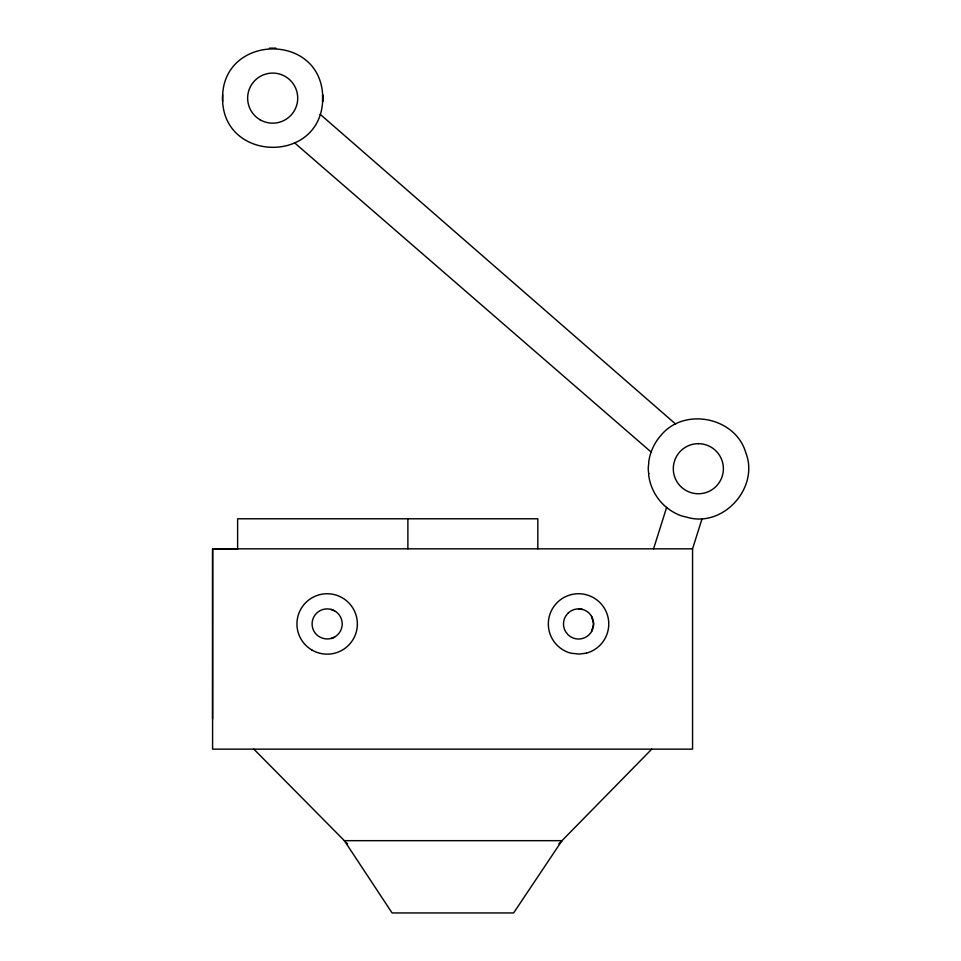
<?xml version="1.0" encoding="UTF-8"?>
<svg xmlns="http://www.w3.org/2000/svg" width="961" height="961" viewBox="0 0 961 961"><rect width="100%" height="100%" fill="white"/><g stroke="black" fill="none" stroke-linecap="round" stroke-linejoin="round"><path stroke-width="1.44" d="M212.585 719.092L212.609 548.827L692.557 548.827L702.095 518.628M222.7 94.851C218.652 162.529 322.367 165.917 322.752 98.13C322.379 30.356 218.664 33.719 222.7 101.398M653.564 548.827L666.622 507.432M591.592 631.485L593.61 623.953L591.592 616.421M558.821 843.89L651.762 749.148M331.052 638.5A15.064 15.064 0 0 0 341.311 618.8A15.064 15.064 0 0 0 320.794 610.295A15.064 15.064 0 0 0 314.103 631.485C318.091 638.488 327.725 641.071 334.692 636.999M235.241 548.851L237.619 548.839L235.241 548.851L237.619 548.839L237.619 518.784L537.824 518.784L537.824 548.827M269.404 48.158L275.951 48.158M237.619 548.851L212.609 548.827L212.585 749.148L692.557 749.148L692.557 548.827M578.546 608.878L582.45 609.394M331.052 609.394L334.692 610.896M294.823 143.045L651.138 452.042M675.655 424.077L320.097 114.227M253.872 749.148L347.474 843.818M407.884 518.784L407.884 548.827M648.747 473.593L648.687 475.239A50.08 50.08 0 0 0 665.324 506.363L667.859 508.441A50.08 50.08 0 0 0 682.238 516.129L686.358 517.054C722.684 528.538 759.719 487.888 745.76 452.607C735.441 417.002 683.848 406.743 660.688 435.693A50.08 50.08 0 0 0 652.075 449.544L650.921 452.607A50.08 50.08 0 0 0 648.687 462.169L648.747 463.827A25.034 25.034 0 0 0 648.747 473.593M561.969 840.671L513.618 912.95L392.088 912.95L344.362 840.671L561.969 840.671M567.891 613.298L565.5 616.421A15.064 15.064 0 0 0 565.5 631.485L567.891 634.608A15.064 15.064 0 0 0 589.201 634.608A15.064 15.064 0 0 0 589.201 613.298A15.064 15.064 0 0 0 567.891 613.298M586.366 653.144L579.171 654.093L570.726 653.144A30.223 30.223 0 0 1 553.788 606.619A30.223 30.223 0 0 1 603.304 606.619A30.223 30.223 0 0 1 586.366 653.144M698.335 443.67L696.701 443.718A25.034 25.034 0 0 0 673.361 470.349L673.517 471.971A25.034 25.034 0 0 0 675.211 478.29L675.883 479.779A25.034 25.034 0 0 0 690.286 492.416L691.86 492.897A25.034 25.034 0 0 0 723.165 471.971A25.034 25.034 0 0 0 698.335 443.67M322.644 101.398L322.644 94.851L322.644 101.398M260.155 119.813A25.034 25.034 0 0 0 297.718 98.13A25.034 25.034 0 0 0 260.155 76.448A25.034 25.034 0 0 0 260.155 119.813M312.049 650.116A30.223 30.223 0 0 0 357.372 623.953A30.223 30.223 0 0 0 312.049 597.778A30.223 30.223 0 0 0 312.049 650.116"/></g></svg>
